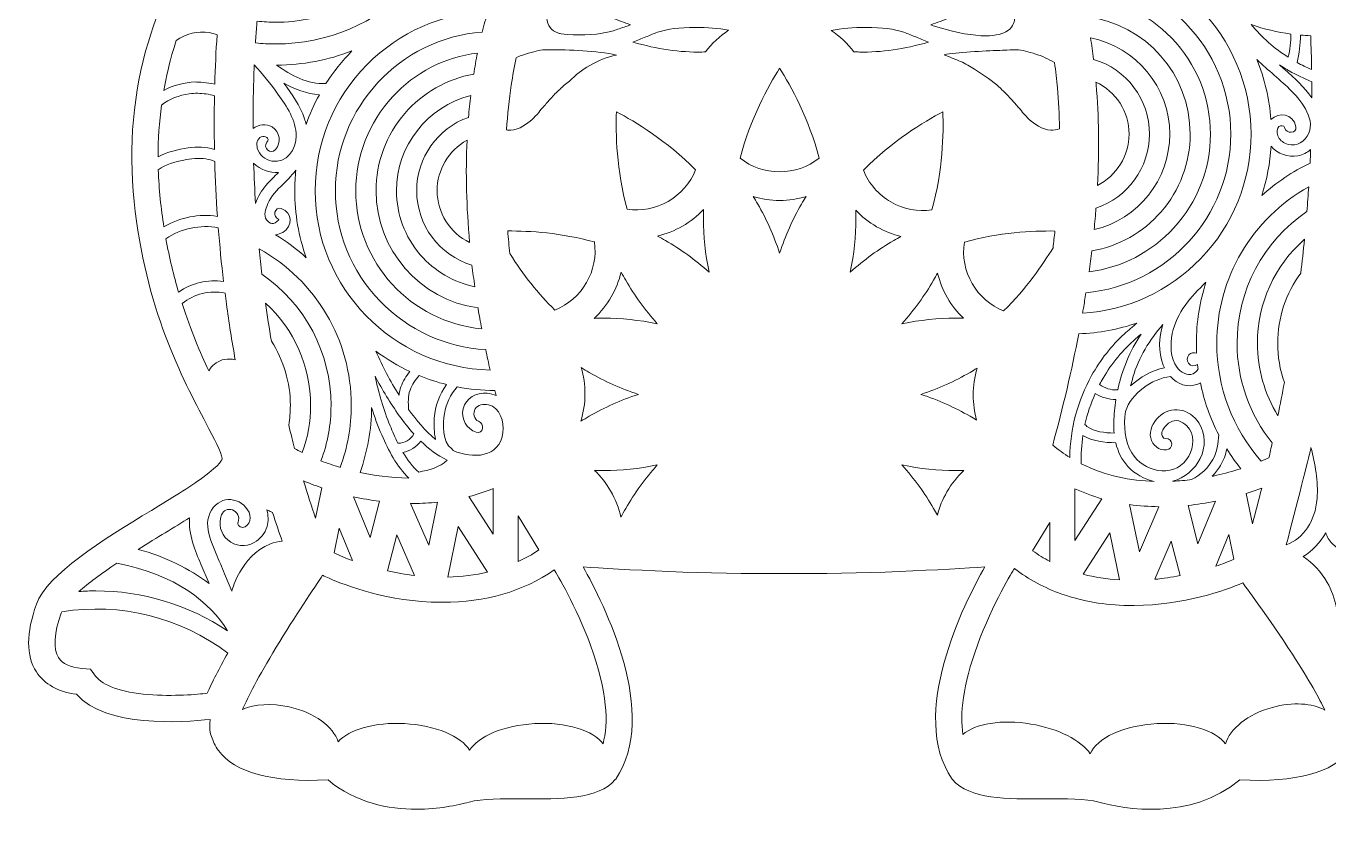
# Model space of a CAD drawing. Header units: millimetres. Extents: x -883 to 1566, y 87 to 598.
# Drawn here: x 627 to 914.9, y 87.2 to 263 of the extents above; entities that cross this region are included whole.
import ezdxf

# ---------------------------------------------------------------- set-up
doc = ezdxf.new("R2010")
doc.units = ezdxf.units.MM
doc.header["$MEASUREMENT"] = 0
doc.layers.add('Layer 5', color=7, linetype='Continuous')

msp = doc.modelspace()

# ---------------------------------------------------------------- linework, layer by layer
at = {"layer": 'Layer 5', "lineweight": 0}
for points, knots in [([(1049.22, 244.42), (1037.97, 258.41), (1020.9, 265.96), (1008.56, 269.82), (995.24, 273.99), (984.72, 274.87), (984.28, 274.9), (984.28, 274.9), (978.38, 275.35), (978.38, 275.35), (978.38, 275.35), (983.33, 272.12), (983.33, 272.12), (983.64, 271.92), (1014.32, 251.62), (1016.23, 228.7), (1016.96, 219.87), (1013.29, 211.67), (1005.31, 204.32), (996.86, 196.54), (987.11, 193.81), (976.33, 196.2), (965.94, 198.5), (957.01, 204.95), (951.34, 209.96), (944.65, 215.87), (939.8, 222.25), (938.46, 225.5), (938.46, 225.5), (938.25, 226.03), (938.25, 226.03), (939.22, 237.66), (938.11, 248.92), (934.94, 259.52), (934.91, 259.63), (934.31, 261.65), (934.26, 261.67), (931.59, 269.81), (927.69, 277.55), (922.65, 284.71), (919.31, 289.47), (915.89, 293.36), (912.87, 296.42), (910.23, 311.06), (906.31, 324.76), (901.16, 337.36), (901.16, 337.36), (901.17, 337.37), (901.17, 337.37), (901.17, 337.37), (901.15, 337.38), (901.15, 337.38), (901.06, 337.61), (900.97, 337.84), (900.87, 338.07), (900.87, 338.07), (900.82, 338.65), (900.82, 338.65), (904.46, 339.27), (914.12, 341.25), (920.27, 345.72), (924, 348.43), (933.34, 356.72), (939.57, 375.11), (943.95, 388.05), (945.77, 402.95), (945.03, 419.6), (945.01, 421.03), (944.92, 422.45), (944.78, 423.87), (944.33, 430.37), (943.51, 437.13), (942.3, 444.13), (935.21, 485.36), (917.29, 523.48), (891.84, 551.48), (878.64, 566), (863.85, 577.35), (847.87, 585.21), (830.97, 593.52), (813.05, 597.76), (794.6, 597.82), (794.6, 597.82), (794.38, 597.82), (794.38, 597.82), (794.38, 597.82), (794.38, 597.82), (794.38, 597.82), (775.93, 597.76), (758, 593.52), (741.11, 585.21), (725.12, 577.35), (710.33, 566), (697.13, 551.48), (671.69, 523.48), (653.77, 485.36), (646.67, 444.13), (642.06, 417.32), (642.98, 394.1), (649.41, 375.11), (655.64, 356.72), (664.98, 348.43), (668.7, 345.72), (674.85, 341.25), (684.52, 339.27), (688.15, 338.65), (688.15, 338.65), (688.12, 338.23), (688.12, 338.23), (683.3, 324.81), (679.5, 311.04), (676.74, 297.06), (673.57, 293.91), (669.91, 289.81), (666.32, 284.71), (660.84, 276.92), (656.71, 268.44), (654.04, 259.52), (650.69, 248.36), (649.64, 236.48), (650.89, 224.19), (653.3, 200.65), (661.72, 184.75), (666.75, 175.25), (668.65, 171.66), (670.15, 168.83), (670.33, 167.36), (670.33, 167.24), (670.21, 166.18), (666.05, 163.16), (663.1, 161.03), (659.03, 158.54), (654.72, 155.91), (643.93, 149.32), (631.7, 141.86), (629.3, 135.15), (627.02, 128.81), (627.02, 123.78), (629.29, 120.21), (631.04, 117.47), (634.1, 115.77), (638.16, 115.26), (644.55, 107.82), (661.64, 109.01), (667.7, 109.69), (667.66, 109.28), (667.64, 108.82), (667.66, 108.34), (667.5, 106.94), (667.8, 106.33), (668.01, 105.92), (668.01, 105.92), (668.03, 105.93), (668.03, 105.93), (668.31, 104.91), (668.79, 103.84), (669.56, 102.79), (673.14, 97.9), (681.28, 95.72), (693.74, 96.3), (699.9, 91.24), (707.11, 89.82), (713.26, 89.82), (718.14, 89.82), (722.36, 90.71), (724.9, 91.4), (727.81, 92.2), (732.21, 92.16), (736.88, 92.13), (745.08, 92.07), (753.56, 92.01), (757.22, 96.38), (757.22, 96.38), (757.31, 96.49), (757.31, 96.49), (767.12, 110.69), (754.63, 135.42), (750.11, 143.4), (757.61, 142.9), (778.26, 141.67), (794.49, 141.98), (810.72, 141.67), (831.37, 142.9), (838.87, 143.4), (834.35, 135.42), (821.86, 110.69), (831.67, 96.49), (831.67, 96.49), (831.75, 96.38), (831.75, 96.38), (835.41, 92.01), (843.9, 92.07), (852.1, 92.13), (856.76, 92.16), (861.16, 92.2), (864.08, 91.4), (869.81, 89.84), (884.19, 87.24), (895.23, 96.3), (907.7, 95.72), (915.84, 97.9), (919.42, 102.79), (920.23, 103.9), (920.72, 105.03), (921, 106.11), (921.17, 106.51), (921.28, 107.01), (921.28, 107.68), (921.35, 108.42), (921.33, 109.1), (921.28, 109.69), (927.34, 109.01), (944.42, 107.82), (950.82, 115.26), (954.88, 115.77), (957.93, 117.47), (959.68, 120.21), (961.96, 123.78), (961.96, 128.81), (959.68, 135.15), (958.51, 138.41), (955.02, 141.84), (950.51, 145.27), (956.29, 143.79), (964.44, 142.01), (973.66, 140.95), (978.5, 140.4), (983.93, 140.01), (989.65, 140.01), (1003.71, 140.01), (1019.54, 142.36), (1032.64, 150.39), (1048.21, 159.93), (1057.64, 175.88), (1060.66, 197.8), (1063.19, 216.14), (1059.34, 231.82), (1049.22, 244.42)], [0, 0, 0, 0, 1, 1, 1, 2, 2, 2, 3, 3, 3, 4, 4, 4, 5, 5, 5, 6, 6, 6, 7, 7, 7, 8, 8, 8, 9, 9, 9, 10, 10, 10, 11, 11, 11, 12, 12, 12, 13, 13, 13, 14, 14, 14, 15, 15, 15, 16, 16, 16, 17, 17, 17, 18, 18, 18, 19, 19, 19, 20, 20, 20, 21, 21, 21, 22, 22, 22, 23, 23, 23, 24, 24, 24, 25, 25, 25, 26, 26, 26, 27, 27, 27, 28, 28, 28, 29, 29, 29, 30, 30, 30, 31, 31, 31, 32, 32, 32, 33, 33, 33, 34, 34, 34, 35, 35, 35, 36, 36, 36, 37, 37, 37, 38, 38, 38, 39, 39, 39, 40, 40, 40, 41, 41, 41, 42, 42, 42, 43, 43, 43, 44, 44, 44, 45, 45, 45, 46, 46, 46, 47, 47, 47, 48, 48, 48, 49, 49, 49, 50, 50, 50, 51, 51, 51, 52, 52, 52, 53, 53, 53, 54, 54, 54, 55, 55, 55, 56, 56, 56, 57, 57, 57, 58, 58, 58, 59, 59, 59, 60, 60, 60, 61, 61, 61, 62, 62, 62, 63, 63, 63, 64, 64, 64, 65, 65, 65, 66, 66, 66, 67, 67, 67, 68, 68, 68, 69, 69, 69, 70, 70, 70, 71, 71, 71, 72, 72, 72, 73, 73, 73, 74, 74, 74, 75, 75, 75, 76, 76, 76, 77, 77, 77, 78, 78, 78, 79, 79, 79, 79]), ([(677.98, 263.1), (678.01, 263.42), (678.03, 263.74), (678.06, 264.07), (679.44, 263.91), (680.82, 263.83), (682.18, 263.83), (702.65, 263.83), (719.3, 280.48), (719.3, 300.95), (719.3, 309.08), (716.7, 316.81), (711.79, 323.29), (708.07, 328.21), (703.12, 332.16), (697.55, 334.72), (700.1, 334.62), (702.72, 334.7), (705.35, 334.94), (705.73, 334.98), (706.11, 335.03), (706.49, 335.07), (717.52, 327.19), (724.1, 314.46), (724.1, 300.95), (724.1, 277.83), (705.3, 259.03), (682.18, 259.03), (680.71, 259.03), (679.21, 259.11), (677.72, 259.27), (677.81, 260.69), (677.89, 261.92), (677.98, 263.1)], [0, 0, 0, 0, 1, 1, 1, 2, 2, 2, 3, 3, 3, 4, 4, 4, 5, 5, 5, 6, 6, 6, 7, 7, 7, 8, 8, 8, 9, 9, 9, 10, 10, 10, 11, 11, 11, 11]), ([(886.57, 211.55), (879.62, 204.36), (870.38, 200.1), (860.48, 199.5), (860.54, 199.87), (860.61, 200.23), (860.67, 200.59), (860.85, 201.65), (861.03, 202.79), (861.23, 204.04), (879.23, 205.66), (893.24, 220.94), (893.24, 239.09), (893.24, 258.1), (877.92, 273.77), (858.97, 274.26), (858.47, 275.78), (857.91, 277.28), (857.31, 278.74), (857.57, 278.75), (857.81, 278.75), (858.05, 278.75), (879.92, 278.75), (897.71, 260.96), (897.71, 239.09), (897.71, 228.77), (893.76, 218.99), (886.57, 211.55)], [0, 0, 0, 0, 1, 1, 1, 2, 2, 2, 3, 3, 3, 4, 4, 4, 5, 5, 5, 6, 6, 6, 7, 7, 7, 8, 8, 8, 9, 9, 9, 9]), ([(756.42, 264.87), (757.79, 264.29), (759.19, 263.75), (760.61, 263.26), (760.25, 263.12), (759.89, 263), (759.53, 262.89), (759.03, 262.73), (758.55, 262.56), (758.08, 262.4), (757.21, 262.09), (756.4, 261.81), (755.52, 261.63), (752.31, 260.96), (748.77, 260.84), (745.27, 261.3), (745.01, 261.33), (744.75, 261.39), (744.5, 261.47), (743.09, 261.94), (742.21, 263.12), (742.08, 264.71), (742.09, 265.01), (742.37, 266.33), (743.51, 267.3), (744.92, 268.51), (747.24, 268.86), (750.23, 268.33), (751.12, 267.53), (752.9, 266.54), (753.39, 266.3), (753.39, 266.3), (753.39, 266.3), (753.39, 266.3), (754.46, 265.71), (755.52, 265.25), (756.42, 264.87)], [0, 0, 0, 0, 1, 1, 1, 2, 2, 2, 3, 3, 3, 4, 4, 4, 5, 5, 5, 6, 6, 6, 7, 7, 7, 8, 8, 8, 9, 9, 9, 10, 10, 10, 11, 11, 11, 12, 12, 12, 12]), ([(845.47, 264.74), (845.44, 264.29), (845.33, 262.92), (843.91, 261.95), (842.1, 260.71), (837.88, 259.88), (828.02, 262.89), (827.66, 263), (827.3, 263.12), (826.94, 263.26), (828.35, 263.75), (829.76, 264.29), (831.13, 264.87), (831.9, 265.2), (836.04, 267.28), (837.31, 268.32), (840.3, 268.86), (842.63, 268.51), (844.04, 267.3), (845.2, 266.31), (845.47, 264.98), (845.47, 264.74)], [0, 0, 0, 0, 1, 1, 1, 2, 2, 2, 3, 3, 3, 4, 4, 4, 5, 5, 5, 6, 6, 6, 7, 7, 7, 7]), ([(862.52, 213.26), (868.44, 214.29), (873.85, 217.34), (877.83, 221.91), (881.98, 226.68), (884.26, 232.78), (884.26, 239.09), (884.26, 252.33), (874.48, 263.41), (861.41, 265.08), (861.09, 266.65), (860.73, 268.19), (860.34, 269.68), (867.86, 269.13), (874.86, 265.84), (880.14, 260.36), (885.68, 254.6), (888.73, 247.05), (888.73, 239.09), (888.73, 231.41), (885.87, 224.06), (880.68, 218.39), (875.74, 213), (869.11, 209.56), (861.92, 208.65), (862.13, 210.21), (862.33, 211.75), (862.52, 213.26)], [0, 0, 0, 0, 1, 1, 1, 2, 2, 2, 3, 3, 3, 4, 4, 4, 5, 5, 5, 6, 6, 6, 7, 7, 7, 8, 8, 8, 9, 9, 9, 9]), ([(690.9, 226.58), (690.9, 237.08), (694.98, 246.98), (702.38, 254.47), (709.54, 261.69), (718.98, 265.84), (729.07, 266.22), (728.63, 264.72), (728.21, 263.2), (727.83, 261.67), (709.58, 260.26), (695.37, 244.95), (695.37, 226.58), (695.37, 217.44), (698.88, 208.77), (705.24, 202.17), (711.45, 195.74), (719.72, 191.94), (728.59, 191.45), (728.89, 190), (729.21, 188.5), (729.56, 186.93), (708.16, 187.47), (690.9, 205.06), (690.9, 226.58)], [0, 0, 0, 0, 1, 1, 1, 2, 2, 2, 3, 3, 3, 4, 4, 4, 5, 5, 5, 6, 6, 6, 7, 7, 7, 8, 8, 8, 8]), ([(777.14, 257.27), (776.89, 257.26), (776.63, 257.25), (776.38, 257.25), (771.57, 257.14), (766.44, 257.88), (761.11, 259.45), (762.09, 259.78), (763.03, 260.18), (763.95, 260.57), (764.84, 260.95), (765.68, 261.31), (766.54, 261.6), (768.79, 262.35), (771.36, 262.68), (774.91, 262.68), (777.55, 262.68), (780.02, 262.48), (782.27, 262.09), (780.3, 260.79), (778.56, 259.15), (777.14, 257.27)], [0, 0, 0, 0, 1, 1, 1, 2, 2, 2, 3, 3, 3, 4, 4, 4, 5, 5, 5, 6, 6, 6, 7, 7, 7, 7]), ([(804.91, 262.03), (807.26, 262.47), (809.81, 262.68), (812.67, 262.68), (816.18, 262.68), (818.76, 262.35), (821.01, 261.6), (821.87, 261.31), (822.71, 260.95), (823.61, 260.57), (824.52, 260.18), (825.46, 259.78), (826.44, 259.45), (821.11, 257.88), (815.98, 257.14), (811.17, 257.25), (810.77, 257.25), (810.36, 257.27), (809.93, 257.29), (808.54, 259.13), (806.83, 260.74), (804.91, 262.03)], [0, 0, 0, 0, 1, 1, 1, 2, 2, 2, 3, 3, 3, 4, 4, 4, 5, 5, 5, 6, 6, 6, 7, 7, 7, 7]), ([(897.76, 263.31), (900.59, 262.32), (903.53, 261.62), (906.51, 261.22), (906.5, 259.48), (906.31, 257.77), (905.94, 256.08), (902.86, 258.05), (900.1, 260.49), (897.76, 263.31)], [0, 0, 0, 0, 1, 1, 1, 2, 2, 2, 3, 3, 3, 3]), ([(659.58, 257.78), (659.78, 258.45), (659.99, 259.11), (660.21, 259.78), (662.33, 261.29), (664.92, 261.95), (667.54, 261.54), (668.16, 261.44), (668.7, 261.26), (669.23, 261.04), (668.99, 257.42), (668.82, 253.78), (668.71, 250.14), (666.97, 250.52), (665.15, 250.63), (664.45, 250.62), (661.97, 250.57), (659.59, 249.91), (657.46, 248.76), (657.99, 251.82), (658.7, 254.83), (659.58, 257.78)], [0, 0, 0, 0, 1, 1, 1, 2, 2, 2, 3, 3, 3, 4, 4, 4, 5, 5, 5, 6, 6, 6, 7, 7, 7, 7]), ([(863.45, 222.73), (870.44, 225.05), (875.28, 231.7), (875.28, 239.09), (875.28, 246.75), (870.22, 253.47), (862.91, 255.62), (862.71, 257.29), (862.49, 258.85), (862.26, 260.37), (872.3, 258.39), (879.75, 249.42), (879.75, 239.09), (879.75, 228.99), (872.78, 220.27), (863.03, 217.97), (863.19, 219.57), (863.33, 221.17), (863.45, 222.73)], [0, 0, 0, 0, 1, 1, 1, 2, 2, 2, 3, 3, 3, 4, 4, 4, 5, 5, 5, 6, 6, 6, 6]), ([(911.1, 253.37), (909.99, 253.84), (908.92, 254.36), (907.87, 254.94), (908.37, 256.92), (908.62, 258.94), (908.64, 260.99), (909.39, 260.92), (910.13, 260.87), (910.89, 260.85), (910.99, 258.38), (911.06, 255.88), (911.1, 253.37)], [0, 0, 0, 0, 1, 1, 1, 2, 2, 2, 3, 3, 3, 4, 4, 4, 4]), ([(682.39, 254.35), (688.17, 254.38), (693.75, 255.43), (699.04, 257.5), (696.86, 255.28), (694.93, 252.85), (693.28, 250.26), (689.18, 250.15), (685.61, 252.02), (682.39, 254.35)], [0, 0, 0, 0, 1, 1, 1, 2, 2, 2, 3, 3, 3, 3]), ([(725.93, 252.37), (720.05, 251.31), (714.67, 248.24), (710.72, 243.68), (706.62, 238.93), (704.36, 232.86), (704.36, 226.58), (704.36, 213.51), (714, 202.46), (726.89, 200.65), (726.91, 200.56), (726.92, 200.47), (726.94, 200.38), (727.15, 199.06), (727.4, 197.66), (727.7, 196.05), (712.02, 197.5), (699.88, 210.73), (699.88, 226.58), (699.88, 234.28), (702.76, 241.65), (707.98, 247.33), (712.94, 252.72), (719.58, 256.14), (726.78, 257.03), (726.47, 255.51), (726.19, 253.95), (725.93, 252.37)], [0, 0, 0, 0, 1, 1, 1, 2, 2, 2, 3, 3, 3, 4, 4, 4, 5, 5, 5, 6, 6, 6, 7, 7, 7, 8, 8, 8, 9, 9, 9, 9]), ([(751.57, 254.28), (749.93, 253.33), (748.43, 252.17), (747.12, 250.82), (746.24, 250.16), (745.5, 249.52), (745.21, 249.23), (745.21, 249.23), (745.21, 249.23), (745.21, 249.23), (744.48, 248.57), (743.79, 247.89), (743.18, 247.2), (742.63, 246.6), (742.09, 245.96), (741.61, 245.39), (741.61, 245.39), (741.37, 245.1), (741.37, 245.1), (741.14, 244.89), (740.59, 244.36), (740.32, 243.88), (739.78, 243.27), (739.31, 242.79), (738.85, 242.36), (737.75, 241.34), (736.04, 240.1), (734.11, 239.97), (733.81, 239.95), (733.5, 239.96), (733.19, 240.01), (733.42, 243.44), (733.77, 246.78), (734.25, 249.94), (734.55, 251.99), (734.9, 254.02), (735.29, 255.98), (736.04, 256.31), (736.82, 256.6), (737.63, 256.85), (737.63, 256.85), (738.01, 256.96), (738.01, 256.96), (739.79, 257.49), (740.67, 257.75), (742.41, 257.75), (747.06, 257.75), (753.12, 257.53), (757.47, 256.57), (755.4, 256.12), (753.41, 255.35), (751.57, 254.28)], [0, 0, 0, 0, 1, 1, 1, 2, 2, 2, 3, 3, 3, 4, 4, 4, 5, 5, 5, 6, 6, 6, 7, 7, 7, 8, 8, 8, 9, 9, 9, 10, 10, 10, 11, 11, 11, 12, 12, 12, 13, 13, 13, 14, 14, 14, 15, 15, 15, 16, 16, 16, 17, 17, 17, 17]), ([(832.29, 255.65), (831.5, 256), (830.71, 256.32), (829.91, 256.61), (830.08, 256.68), (830.24, 256.75), (830.38, 256.77), (833.63, 257.27), (839.59, 257.51), (842.8, 257.64), (844.29, 257.7), (844.92, 257.72), (845.19, 257.75), (845.19, 257.75), (845.2, 257.75), (845.2, 257.75), (846.89, 257.75), (847.78, 257.49), (849.54, 256.96), (849.54, 256.96), (849.92, 256.84), (849.92, 256.84), (851.53, 256.36), (852.99, 255.71), (854.28, 254.91), (854.55, 253.02), (854.76, 251.13), (854.92, 249.3), (855.17, 246.45), (855.33, 243.41), (855.4, 240.26), (854.74, 240.03), (854.07, 239.93), (853.44, 239.97), (851.51, 240.1), (849.8, 241.34), (848.69, 242.36), (848.24, 242.78), (847.77, 243.27), (847.22, 243.88), (846.96, 244.36), (846.4, 244.89), (846.18, 245.1), (846.18, 245.1), (845.94, 245.39), (845.94, 245.39), (845.43, 245.99), (844.92, 246.6), (844.37, 247.2), (843.75, 247.9), (842.16, 249.39), (842.08, 249.47), (840.58, 250.79), (838.87, 252.04), (837.01, 253.18), (836.5, 253.53), (835.99, 253.86), (835.48, 254.15), (834.47, 254.74), (833.4, 255.24), (832.29, 255.65)], [0, 0, 0, 0, 1, 1, 1, 2, 2, 2, 3, 3, 3, 4, 4, 4, 5, 5, 5, 6, 6, 6, 7, 7, 7, 8, 8, 8, 9, 9, 9, 10, 10, 10, 11, 11, 11, 12, 12, 12, 13, 13, 13, 14, 14, 14, 15, 15, 15, 16, 16, 16, 17, 17, 17, 18, 18, 18, 19, 19, 19, 20, 20, 20, 20]), ([(677.46, 254.39), (679.33, 252.35), (681.07, 250.2), (682.68, 247.94), (684.59, 245.25), (686.75, 242.13), (686.71, 238.69), (686.67, 235.78), (684.63, 232.51), (681.35, 233.14), (679.85, 233.43), (678.49, 234.48), (678.12, 235.99), (677.89, 236.91), (678.04, 238.08), (679, 238.52), (679.77, 238.86), (681.03, 238.21), (680.25, 237.3), (679.21, 236.08), (681.1, 234.45), (682.15, 235.68), (683.45, 237.2), (683.13, 239.58), (681.41, 240.67), (680.07, 241.52), (678.38, 241.23), (677.18, 240.31), (677.16, 245.02), (677.25, 249.72), (677.46, 254.39)], [0, 0, 0, 0, 1, 1, 1, 2, 2, 2, 3, 3, 3, 4, 4, 4, 5, 5, 5, 6, 6, 6, 7, 7, 7, 8, 8, 8, 9, 9, 9, 10, 10, 10, 10]), ([(793.54, 230.75), (790.37, 230.75), (787.29, 231.82), (784.8, 233.77), (787.07, 242.5), (791.01, 249.68), (793.54, 253.69), (796.07, 249.68), (800.01, 242.5), (802.28, 233.77), (799.79, 231.82), (796.71, 230.75), (793.54, 230.75)], [0, 0, 0, 0, 1, 1, 1, 2, 2, 2, 3, 3, 3, 4, 4, 4, 4]), ([(910.14, 238.64), (909.08, 236.91), (907.03, 236.16), (905.18, 237.1), (904.44, 237.48), (903.75, 238.16), (903.55, 238.99), (903.44, 239.48), (903.43, 240.39), (903.88, 240.75), (904.17, 240.98), (905.04, 241.08), (905.14, 240.58), (905.44, 239.03), (907.94, 239.17), (907.63, 240.74), (907.03, 243.75), (903.83, 244.03), (902.1, 242.34), (901.76, 246.92), (900.7, 251.4), (898.99, 255.62), (901.42, 253.19), (904.26, 251.06), (906.66, 248.61), (909.02, 246.2), (912.25, 242.11), (910.14, 238.64)], [0, 0, 0, 0, 1, 1, 1, 2, 2, 2, 3, 3, 3, 4, 4, 4, 5, 5, 5, 6, 6, 6, 7, 7, 7, 8, 8, 8, 9, 9, 9, 9]), ([(911.13, 247.11), (909.53, 249.49), (907.32, 251.51), (905.18, 253.37), (904.79, 253.71), (904.4, 254.05), (904.01, 254.39), (904.55, 254.03), (905.1, 253.69), (905.66, 253.36), (905.79, 253.22), (905.96, 253.13), (906.15, 253.08), (907.74, 252.17), (909.41, 251.37), (911.13, 250.69), (911.14, 249.5), (911.14, 248.3), (911.13, 247.11)], [0, 0, 0, 0, 1, 1, 1, 2, 2, 2, 3, 3, 3, 4, 4, 4, 5, 5, 5, 6, 6, 6, 6]), ([(863.48, 250.03), (863.47, 250.22), (863.45, 250.42), (863.43, 250.61), (867.86, 248.53), (870.77, 244.04), (870.77, 239.09), (870.77, 234.31), (868, 229.89), (863.78, 227.74), (864.19, 235.63), (864.09, 243.12), (863.48, 250.03)], [0, 0, 0, 0, 1, 1, 1, 2, 2, 2, 3, 3, 3, 4, 4, 4, 4]), ([(656.95, 245.51), (658.73, 246.86), (660.85, 247.72), (663.07, 248.01), (664.32, 248.17), (665.59, 248.17), (666.83, 247.97), (667.45, 247.88), (668.06, 247.74), (668.65, 247.55), (668.57, 243.61), (668.57, 239.66), (668.65, 235.71), (666.77, 236.28), (664.77, 236.32), (662.83, 236.05), (660.58, 235.74), (658.2, 235.18), (656.2, 234.07), (656.2, 237.95), (656.45, 241.76), (656.95, 245.51)], [0, 0, 0, 0, 1, 1, 1, 2, 2, 2, 3, 3, 3, 4, 4, 4, 5, 5, 5, 6, 6, 6, 7, 7, 7, 7]), ([(691.83, 247.81), (690.67, 245.7), (689.68, 243.5), (688.89, 241.22), (688.8, 241.66), (688.69, 242.08), (688.55, 242.49), (687.6, 245.37), (685.79, 247.94), (684.01, 250.36), (686.43, 248.99), (689.01, 248.03), (691.83, 247.81)], [0, 0, 0, 0, 1, 1, 1, 2, 2, 2, 3, 3, 3, 4, 4, 4, 4]), ([(724.78, 242.8), (717.92, 240.36), (713.34, 233.9), (713.34, 226.58), (713.34, 219), (718.34, 212.3), (725.56, 210.1), (725.74, 208.57), (725.95, 206.97), (726.18, 205.34), (721.53, 206.3), (717.28, 208.79), (714.14, 212.42), (710.74, 216.36), (708.87, 221.39), (708.87, 226.58), (708.87, 236.53), (715.7, 245.21), (725.27, 247.62), (725.08, 246.02), (724.91, 244.41), (724.78, 242.8)], [0, 0, 0, 0, 1, 1, 1, 2, 2, 2, 3, 3, 3, 4, 4, 4, 5, 5, 5, 6, 6, 6, 7, 7, 7, 7]), ([(757.47, 244.03), (761.66, 241.83), (768.64, 237.6), (774.97, 231.19), (773.79, 228.26), (771.65, 225.8), (768.92, 224.22), (766.18, 222.64), (762.97, 222.03), (759.84, 222.47), (757.47, 231.14), (757.29, 239.3), (757.47, 244.03)], [0, 0, 0, 0, 1, 1, 1, 2, 2, 2, 3, 3, 3, 4, 4, 4, 4]), ([(829.61, 244.03), (829.79, 239.27), (829.61, 231.06), (827.2, 222.34), (824.07, 221.9), (820.87, 222.52), (818.13, 224.1), (815.37, 225.69), (813.23, 228.17), (812.05, 231.12), (818.39, 237.56), (825.4, 241.81), (829.61, 244.03)], [0, 0, 0, 0, 1, 1, 1, 2, 2, 2, 3, 3, 3, 4, 4, 4, 4]), ([(725.04, 215.14), (720.69, 217.24), (717.85, 221.7), (717.85, 226.58), (717.85, 231.26), (720.41, 235.51), (724.46, 237.73), (724.13, 230.56), (724.33, 222.97), (725.04, 215.14)], [0, 0, 0, 0, 1, 1, 1, 2, 2, 2, 3, 3, 3, 3]), ([(910.88, 235.66), (910.84, 234.67), (910.8, 233.68), (910.76, 232.69), (906.85, 230.82), (903.27, 228.4), (900.08, 225.49), (901.23, 229.03), (901.91, 232.69), (902.14, 236.42), (903.52, 234.77), (905.92, 233.88), (908.07, 234.31), (909.18, 234.52), (910.12, 235), (910.88, 235.66)], [0, 0, 0, 0, 1, 1, 1, 2, 2, 2, 3, 3, 3, 4, 4, 4, 5, 5, 5, 5]), ([(656.67, 224.78), (656.45, 226.93), (656.31, 229.07), (656.24, 231.18), (657.8, 232.42), (659.96, 232.98), (661.85, 233.36), (663.46, 233.68), (665.12, 233.86), (666.75, 233.6), (667.43, 233.49), (668.08, 233.31), (668.71, 233.05), (668.83, 229), (669.02, 224.95), (669.31, 220.91), (665.21, 221.53), (661.04, 220.71), (657.48, 218.59), (657.16, 220.59), (656.89, 222.65), (656.67, 224.78)], [0, 0, 0, 0, 1, 1, 1, 2, 2, 2, 3, 3, 3, 4, 4, 4, 5, 5, 5, 6, 6, 6, 7, 7, 7, 7]), ([(680.08, 227.81), (679.17, 226.75), (678.25, 225.3), (677.73, 223.76), (677.55, 226.72), (677.41, 229.69), (677.31, 232.65), (678.77, 231.28), (680.86, 230.45), (682.8, 230.61), (681.86, 229.67), (680.9, 228.76), (680.08, 227.81)], [0, 0, 0, 0, 1, 1, 1, 2, 2, 2, 3, 3, 3, 4, 4, 4, 4]), ([(688.95, 211.75), (686.85, 213.67), (684.57, 215.38), (682.14, 216.85), (682.69, 216.91), (683.23, 217.07), (683.73, 217.37), (685.99, 218.7), (685.97, 221.79), (683.4, 222.65), (681.88, 223.16), (681.41, 220.71), (682.91, 220.21), (682.92, 220.2), (682.06, 219.35), (681.7, 219.32), (681.23, 219.28), (680.74, 219.52), (680.41, 219.82), (679.5, 220.64), (679.81, 222.06), (680.19, 223.09), (680.86, 224.89), (681.97, 226.24), (683.33, 227.55), (684.45, 228.61), (685.62, 229.81), (686.63, 231.11), (686.47, 229.62), (686.39, 228.11), (686.39, 226.58), (686.39, 221.47), (687.25, 216.49), (688.95, 211.75)], [0, 0, 0, 0, 1, 1, 1, 2, 2, 2, 3, 3, 3, 4, 4, 4, 5, 5, 5, 6, 6, 6, 7, 7, 7, 8, 8, 8, 9, 9, 9, 10, 10, 10, 11, 11, 11, 11]), ([(899.95, 166.78), (893.62, 174.01), (890.14, 183.25), (890.14, 192.85), (890.14, 207.28), (897.89, 220.42), (910.46, 227.46), (910.34, 225.68), (910.21, 223.83), (910.06, 221.96), (900.38, 215.38), (894.62, 204.52), (894.62, 192.85), (894.62, 184.86), (897.37, 177.05), (902.39, 170.81), (902.15, 169.72), (901.91, 168.63), (901.67, 167.55), (901.12, 167.29), (900.54, 167.03), (899.95, 166.78)], [0, 0, 0, 0, 1, 1, 1, 2, 2, 2, 3, 3, 3, 4, 4, 4, 5, 5, 5, 6, 6, 6, 7, 7, 7, 7]), ([(798.38, 223.64), (796.45, 220.3), (794.83, 216.65), (793.54, 212.77), (792.25, 216.65), (790.63, 220.3), (788.7, 223.64), (788.39, 224.19), (788.06, 224.73), (787.72, 225.28), (789.59, 224.72), (791.54, 224.44), (793.54, 224.44), (795.54, 224.44), (797.49, 224.72), (799.37, 225.28), (799.02, 224.73), (798.7, 224.18), (798.38, 223.64)], [0, 0, 0, 0, 1, 1, 1, 2, 2, 2, 3, 3, 3, 4, 4, 4, 5, 5, 5, 6, 6, 6, 6]), ([(768.31, 215.58), (767.74, 215.91), (767.15, 216.24), (766.55, 216.55), (768.47, 217.01), (770.33, 217.75), (772.08, 218.76), (773.82, 219.76), (775.38, 220.99), (776.73, 222.42), (776.7, 221.75), (776.69, 221.08), (776.69, 220.42), (776.69, 216.56), (777.11, 212.6), (777.94, 208.59), (774.88, 211.3), (771.65, 213.65), (768.31, 215.58)], [0, 0, 0, 0, 1, 1, 1, 2, 2, 2, 3, 3, 3, 4, 4, 4, 5, 5, 5, 6, 6, 6, 6]), ([(818.77, 215.58), (815.43, 213.65), (812.2, 211.3), (809.15, 208.59), (809.97, 212.6), (810.39, 216.56), (810.39, 220.42), (810.39, 221.02), (810.38, 221.64), (810.36, 222.26), (811.7, 220.84), (813.25, 219.63), (814.97, 218.63), (816.68, 217.65), (818.49, 216.92), (820.36, 216.46), (819.82, 216.17), (819.29, 215.88), (818.77, 215.58)], [0, 0, 0, 0, 1, 1, 1, 2, 2, 2, 3, 3, 3, 4, 4, 4, 5, 5, 5, 6, 6, 6, 6]), ([(657.92, 215.96), (661.27, 218.27), (665.51, 219.14), (669.5, 218.38), (669.81, 214.42), (670.19, 210.47), (670.66, 206.53), (667.16, 207.03), (663.6, 206.2), (660.71, 204.18), (659.65, 207.78), (658.69, 211.7), (657.92, 215.96)], [0, 0, 0, 0, 1, 1, 1, 2, 2, 2, 3, 3, 3, 4, 4, 4, 4]), ([(733.92, 212.7), (733.74, 214.34), (733.58, 216.01), (733.45, 217.68), (738.3, 217.71), (745.27, 217.27), (752.63, 215.25), (753.05, 212.15), (752.43, 208.97), (750.86, 206.26), (750.86, 206.26), (750.86, 206.26), (750.86, 206.26), (749.27, 203.51), (746.8, 201.37), (743.85, 200.19), (740.21, 203.79), (736.87, 208), (733.92, 212.7)], [0, 0, 0, 0, 1, 1, 1, 2, 2, 2, 3, 3, 3, 4, 4, 4, 5, 5, 5, 6, 6, 6, 6]), ([(836.1, 206.04), (834.49, 208.82), (833.88, 212.06), (834.36, 215.23), (842.03, 217.34), (849.32, 217.74), (854.37, 217.67), (854.24, 216.44), (854.1, 215.2), (853.95, 213.96), (851.72, 210.27), (848.06, 204.93), (843.04, 200), (840.12, 201.18), (837.67, 203.31), (836.1, 206.04)], [0, 0, 0, 0, 1, 1, 1, 2, 2, 2, 3, 3, 3, 4, 4, 4, 5, 5, 5, 5]), ([(692.19, 166.85), (693.66, 170.78), (694.41, 174.91), (694.41, 179.12), (694.41, 190.72), (688.7, 201.53), (679.12, 208.12), (678.9, 210), (678.7, 211.88), (678.52, 213.75), (691.12, 206.72), (698.88, 193.57), (698.88, 179.12), (698.88, 174.41), (698.06, 169.8), (696.44, 165.42), (694.97, 165.85), (693.55, 166.33), (692.19, 166.85)], [0, 0, 0, 0, 1, 1, 1, 2, 2, 2, 3, 3, 3, 4, 4, 4, 5, 5, 5, 6, 6, 6, 6]), ([(905.07, 184.19), (904.64, 181.8), (904.16, 179.33), (903.65, 176.83), (900.69, 181.65), (899.13, 187.15), (899.13, 192.85), (899.13, 201.72), (902.89, 210), (909.52, 215.84), (909.27, 213.29), (909, 210.79), (908.72, 208.38), (905.37, 203.84), (903.6, 198.48), (903.6, 192.85), (903.6, 189.89), (904.09, 186.97), (905.07, 184.19)], [0, 0, 0, 0, 1, 1, 1, 2, 2, 2, 3, 3, 3, 4, 4, 4, 5, 5, 5, 6, 6, 6, 6]), ([(754.68, 198.41), (753.99, 198.41), (753.28, 198.39), (752.57, 198.36), (754.04, 199.74), (755.3, 201.32), (756.33, 203.1), (756.33, 203.1), (756.33, 203.1), (756.33, 203.1), (757.33, 204.84), (758.07, 206.68), (758.52, 208.59), (758.85, 207.98), (759.18, 207.38), (759.52, 206.79), (761.45, 203.45), (763.79, 200.22), (766.51, 197.16), (762.5, 197.99), (758.53, 198.41), (754.68, 198.41)], [0, 0, 0, 0, 1, 1, 1, 2, 2, 2, 3, 3, 3, 4, 4, 4, 5, 5, 5, 6, 6, 6, 7, 7, 7, 7]), ([(827.56, 206.79), (827.86, 207.3), (828.15, 207.83), (828.44, 208.36), (828.89, 206.45), (829.63, 204.62), (830.63, 202.88), (831.6, 201.21), (832.77, 199.7), (834.14, 198.38), (833.56, 198.4), (832.98, 198.41), (832.4, 198.41), (828.55, 198.41), (824.58, 197.99), (820.57, 197.16), (823.29, 200.22), (825.63, 203.45), (827.56, 206.79)], [0, 0, 0, 0, 1, 1, 1, 2, 2, 2, 3, 3, 3, 4, 4, 4, 5, 5, 5, 6, 6, 6, 6]), ([(667.65, 187.14), (667.57, 187.02), (667.49, 186.89), (667.42, 186.76), (665.53, 190.74), (663.4, 195.69), (661.5, 201.62), (664.17, 203.79), (667.6, 204.65), (670.98, 203.94), (671.08, 203.14), (671.18, 202.35), (671.29, 201.55), (671.84, 197.48), (672.5, 193.33), (673.25, 189.18), (672.47, 189.4), (671.65, 189.44), (670.84, 189.28), (669.53, 189.01), (668.39, 188.26), (667.65, 187.14)], [0, 0, 0, 0, 1, 1, 1, 2, 2, 2, 3, 3, 3, 4, 4, 4, 5, 5, 5, 6, 6, 6, 7, 7, 7, 7]), ([(885.69, 190.69), (885.1, 190.88), (884.42, 190.74), (883.99, 190.27), (883.52, 189.76), (883.51, 188.97), (883.9, 188.42), (884.37, 187.76), (885.3, 187.67), (885.89, 188.19), (885.92, 187.87), (885.95, 187.54), (886, 187.22), (885.78, 186.72), (885.36, 186.29), (884.89, 186.1), (883.62, 185.6), (882.12, 186.48), (881.39, 187.48), (879.86, 189.56), (879.81, 192.6), (880.31, 195.02), (881.28, 199.6), (884.43, 203.19), (887.74, 206.33), (886.34, 201.99), (885.63, 197.47), (885.63, 192.85), (885.63, 192.13), (885.65, 191.41), (885.69, 190.69)], [0, 0, 0, 0, 1, 1, 1, 2, 2, 2, 3, 3, 3, 4, 4, 4, 5, 5, 5, 6, 6, 6, 7, 7, 7, 8, 8, 8, 9, 9, 9, 10, 10, 10, 10]), ([(681.25, 193.28), (680.76, 196.16), (680.32, 198.99), (679.94, 201.72), (686.29, 195.9), (689.9, 187.77), (689.9, 179.12), (689.9, 175.53), (689.28, 172.02), (688.06, 168.67), (687.43, 168.99), (686.86, 169.3), (686.35, 169.61), (685.95, 171.14), (685.53, 172.79), (685.05, 174.76), (685.3, 176.22), (685.42, 177.68), (685.42, 179.12), (685.42, 184.15), (683.98, 189.05), (681.25, 193.28)], [0, 0, 0, 0, 1, 1, 1, 2, 2, 2, 3, 3, 3, 4, 4, 4, 5, 5, 5, 6, 6, 6, 7, 7, 7, 7]), ([(859.64, 194.95), (864.08, 195.1), (868.39, 195.91), (872.48, 197.33), (871.55, 196.55), (870.62, 195.76), (869.73, 194.94), (866.83, 192.28), (864.4, 189.16), (862.49, 185.73), (859.4, 180.2), (857.74, 173.94), (857.66, 167.62), (856.37, 168.42), (855.11, 169.32), (853.89, 170.35), (856.17, 178.69), (858.1, 186.96), (859.64, 194.95)], [0, 0, 0, 0, 1, 1, 1, 2, 2, 2, 3, 3, 3, 4, 4, 4, 5, 5, 5, 6, 6, 6, 6]), ([(871.62, 185.33), (872.86, 189.81), (875.28, 193.54), (878.23, 196.98), (877.28, 194.13), (877.13, 191.1), (878.33, 188), (878.4, 187.81), (878.48, 187.62), (878.57, 187.44), (875.87, 186.84), (873.16, 185.41), (871.1, 183.41), (871.27, 184.07), (871.45, 184.72), (871.62, 185.33)], [0, 0, 0, 0, 1, 1, 1, 2, 2, 2, 3, 3, 3, 4, 4, 4, 5, 5, 5, 5]), ([(864.24, 183.73), (864.49, 184.19), (864.74, 184.66), (865, 185.12), (866.92, 188.43), (869.4, 191.39), (872.28, 193.9), (872.66, 194.23), (873.04, 194.55), (873.42, 194.87), (870.92, 191.16), (869.22, 186.92), (868.26, 182.53), (868.22, 182.53), (868.19, 182.54), (868.15, 182.53), (866.7, 182.49), (865.38, 182.92), (864.24, 183.73)], [0, 0, 0, 0, 1, 1, 1, 2, 2, 2, 3, 3, 3, 4, 4, 4, 5, 5, 5, 6, 6, 6, 6]), ([(704.34, 191.08), (706.69, 189.34), (709.2, 187.85), (711.83, 186.61), (711.03, 185.56), (710.29, 184.45), (709.84, 183.2), (709.63, 182.6), (709.51, 182), (709.43, 181.39), (707.47, 184.48), (705.77, 187.72), (704.34, 191.08)], [0, 0, 0, 0, 1, 1, 1, 2, 2, 2, 3, 3, 3, 4, 4, 4, 4]), ([(749.61, 175.6), (750.21, 177.55), (750.52, 179.58), (750.52, 181.67), (750.52, 183.66), (750.24, 185.6), (749.69, 187.46), (750.28, 187.09), (750.87, 186.74), (751.46, 186.4), (754.8, 184.47), (758.45, 182.84), (762.33, 181.56), (758.45, 180.27), (754.8, 178.65), (751.46, 176.72), (750.84, 176.36), (750.22, 175.99), (749.61, 175.6)], [0, 0, 0, 0, 1, 1, 1, 2, 2, 2, 3, 3, 3, 4, 4, 4, 5, 5, 5, 6, 6, 6, 6]), ([(837.08, 175.84), (836.59, 176.15), (836.11, 176.44), (835.62, 176.72), (832.28, 178.65), (828.63, 180.27), (824.76, 181.56), (828.64, 182.84), (832.28, 184.47), (835.62, 186.4), (836.14, 186.69), (836.66, 187.01), (837.17, 187.33), (836.6, 185.43), (836.31, 183.45), (836.31, 181.42), (836.31, 179.51), (836.57, 177.65), (837.08, 175.84)], [0, 0, 0, 0, 1, 1, 1, 2, 2, 2, 3, 3, 3, 4, 4, 4, 5, 5, 5, 6, 6, 6, 6]), ([(709.5, 176.83), (710.49, 175.46), (711.55, 174.09), (712.71, 172.8), (711.97, 171.53), (710.68, 170.79), (709.2, 170.74), (708.56, 172.02), (707.99, 173.33), (707.47, 174.61), (706.03, 178.16), (704.93, 181.83), (704.18, 185.57), (705.74, 182.53), (707.51, 179.61), (709.5, 176.83)], [0, 0, 0, 0, 1, 1, 1, 2, 2, 2, 3, 3, 3, 4, 4, 4, 5, 5, 5, 5]), ([(717.52, 171.59), (715.22, 173.46), (713.29, 175.82), (711.56, 178.24), (711.46, 179.68), (711.38, 181.12), (711.87, 182.51), (712.3, 183.71), (713.07, 184.73), (713.85, 185.73), (715.83, 184.91), (717.86, 184.24), (719.94, 183.72), (718.36, 181.57), (717.38, 179), (717.22, 176.3), (717.13, 174.82), (717.15, 173.13), (717.52, 171.59)], [0, 0, 0, 0, 1, 1, 1, 2, 2, 2, 3, 3, 3, 4, 4, 4, 5, 5, 5, 6, 6, 6, 6]), ([(880.37, 162.34), (885.71, 163.66), (889.39, 170.24), (886.18, 175.24), (884.16, 178.39), (880.02, 179.26), (877.28, 176.52), (876.1, 175.35), (875.15, 173.63), (875.54, 171.92), (875.91, 170.25), (877.35, 169.14), (879.05, 169.27), (880.65, 169.39), (880.5, 171.88), (878.9, 171.76), (878.15, 171.7), (877.89, 172.63), (878, 173.15), (878.08, 173.51), (878.33, 173.87), (878.54, 174.16), (879.05, 174.87), (879.82, 175.58), (880.72, 175.72), (882.09, 175.94), (883.43, 174.93), (884.12, 173.83), (885.42, 171.77), (884.84, 169), (883.46, 167.15), (880.28, 162.88), (873.85, 164.49), (871.34, 168.61), (869.73, 171.26), (869.55, 174.53), (869.95, 177.78), (871.3, 181.83), (875.73, 184.96), (879.88, 185.51), (881.41, 183.84), (883.63, 182.9), (885.93, 183.84), (886.14, 183.93), (886.33, 184.03), (886.51, 184.13), (887.32, 180.12), (888.69, 176.25), (890.57, 172.61), (890.53, 170.74), (890.22, 168.89), (889.28, 167.19), (888.2, 165.24), (886.53, 163.74), (884.59, 162.71), (883.25, 162.54), (881.85, 162.41), (880.37, 162.34)], [0, 0, 0, 0, 1, 1, 1, 2, 2, 2, 3, 3, 3, 4, 4, 4, 5, 5, 5, 6, 6, 6, 7, 7, 7, 8, 8, 8, 9, 9, 9, 10, 10, 10, 11, 11, 11, 12, 12, 12, 13, 13, 13, 14, 14, 14, 15, 15, 15, 16, 16, 16, 17, 17, 17, 18, 18, 18, 19, 19, 19, 19]), ([(721.42, 169.12), (721.34, 169.29), (721.21, 169.45), (721.02, 169.57), (718.95, 170.87), (719.13, 175.22), (719.47, 177.27), (719.83, 179.52), (720.82, 181.52), (722.27, 183.21), (724.99, 182.69), (727.76, 182.41), (730.57, 182.41), (730.57, 182.41), (730.62, 182.41), (730.62, 182.41), (730.71, 182.04), (730.81, 181.66), (730.9, 181.29), (730.3, 181.56), (729.62, 181.75), (728.88, 181.81), (726.61, 181.98), (724.14, 180.75), (723.61, 178.38), (723.09, 176.09), (724.32, 173.92), (726.51, 173.18), (728.03, 172.67), (728.5, 175.12), (727, 175.63), (725.98, 175.97), (725.74, 177.49), (726.24, 178.32), (726.8, 179.26), (728.18, 179.5), (729.17, 179.26), (731.74, 178.65), (732.7, 175.47), (732.41, 173.13), (731.69, 167.46), (725.67, 167.26), (721.42, 169.12)], [0, 0, 0, 0, 1, 1, 1, 2, 2, 2, 3, 3, 3, 4, 4, 4, 5, 5, 5, 6, 6, 6, 7, 7, 7, 8, 8, 8, 9, 9, 9, 10, 10, 10, 11, 11, 11, 12, 12, 12, 13, 13, 13, 14, 14, 14, 14]), ([(867.46, 172.98), (865.34, 173.05), (863.18, 173.28), (861.42, 174.47), (861.32, 174.64), (861.19, 174.78), (861.01, 174.87), (861.53, 177.24), (862.3, 179.55), (863.3, 181.77), (864.65, 180.89), (866.22, 180.42), (867.86, 180.4), (867.6, 178.74), (867.44, 177.07), (867.38, 175.41), (867.36, 174.6), (867.38, 173.79), (867.46, 172.98)], [0, 0, 0, 0, 1, 1, 1, 2, 2, 2, 3, 3, 3, 4, 4, 4, 5, 5, 5, 6, 6, 6, 6]), ([(700.82, 164.3), (702.47, 168.91), (703.33, 173.73), (703.38, 178.64), (704.02, 176.59), (704.76, 174.57), (705.62, 172.59), (707.11, 169.14), (708.93, 165.65), (711.58, 163.01), (707.42, 163.1), (703.68, 163.68), (700.82, 164.3)], [0, 0, 0, 0, 1, 1, 1, 2, 2, 2, 3, 3, 3, 4, 4, 4, 4]), ([(713.79, 164.35), (712.42, 165.6), (711.28, 167.09), (710.31, 168.71), (711.88, 169), (713.3, 169.91), (714.23, 171.21), (715.96, 169.51), (717.9, 168.04), (720.07, 167.01), (718.42, 165.38), (716.07, 164.84), (713.79, 164.35)], [0, 0, 0, 0, 1, 1, 1, 2, 2, 2, 3, 3, 3, 4, 4, 4, 4]), ([(860.17, 166.22), (860.11, 168.32), (860.26, 170.41), (860.57, 172.48), (862.72, 171.17), (865.29, 170.91), (867.82, 170.84), (868.28, 168.91), (869.13, 167.1), (870.51, 165.61), (872.04, 163.95), (874.12, 162.77), (876.34, 162.31), (871.15, 162.49), (865.5, 163.52), (860.17, 166.22)], [0, 0, 0, 0, 1, 1, 1, 2, 2, 2, 3, 3, 3, 4, 4, 4, 5, 5, 5, 5]), ([(890.15, 163.67), (889.82, 163.6), (889.47, 163.52), (889.12, 163.45), (889.81, 164.16), (890.43, 164.94), (890.94, 165.81), (891.65, 166.97), (892.09, 168.21), (892.35, 169.48), (893.29, 167.97), (894.33, 166.51), (895.46, 165.12), (893.73, 164.56), (891.95, 164.08), (890.15, 163.67)], [0, 0, 0, 0, 1, 1, 1, 2, 2, 2, 3, 3, 3, 4, 4, 4, 5, 5, 5, 5]), ([(910.72, 168.7), (910.8, 169.07), (910.88, 169.43), (910.96, 169.8), (911.87, 166.17), (912.62, 162.29), (912.31, 158.5), (911.9, 153.53), (909.33, 149.73), (905.49, 148.27), (907.55, 156.12), (910.69, 168.55), (910.72, 168.7)], [0, 0, 0, 0, 1, 1, 1, 2, 2, 2, 3, 3, 3, 4, 4, 4, 4]), ([(759.52, 156.33), (759.16, 155.7), (758.81, 155.07), (758.47, 154.42), (758.02, 156.43), (757.26, 158.37), (756.2, 160.2), (755.23, 161.9), (754.04, 163.42), (752.65, 164.75), (753.34, 164.72), (754.01, 164.71), (754.68, 164.71), (758.53, 164.71), (762.5, 165.12), (766.51, 165.95), (763.79, 162.9), (761.45, 159.67), (759.52, 156.33)], [0, 0, 0, 0, 1, 1, 1, 2, 2, 2, 3, 3, 3, 4, 4, 4, 5, 5, 5, 6, 6, 6, 6]), ([(830.5, 159.99), (829.56, 158.35), (828.86, 156.63), (828.4, 154.83), (828.12, 155.34), (827.85, 155.84), (827.56, 156.33), (827.56, 156.33), (827.56, 156.33), (827.56, 156.33), (825.64, 159.67), (823.29, 162.9), (820.57, 165.95), (824.58, 165.12), (828.55, 164.71), (832.4, 164.71), (833.02, 164.71), (833.64, 164.72), (834.27, 164.74), (832.8, 163.37), (831.53, 161.78), (830.5, 159.99)], [0, 0, 0, 0, 1, 1, 1, 2, 2, 2, 3, 3, 3, 4, 4, 4, 5, 5, 5, 6, 6, 6, 7, 7, 7, 7]), ([(692.36, 160.89), (692.36, 160.89), (690.98, 154.17), (690.98, 154.17), (690.09, 156.77), (689.22, 159.53), (688.36, 162.41), (689.37, 161.98), (690.72, 161.45), (692.36, 160.89)], [0, 0, 0, 0, 1, 1, 1, 2, 2, 2, 3, 3, 3, 3]), ([(672.5, 138.07), (672.5, 138.07), (671.12, 141.33), (671.12, 141.33), (670.5, 142.81), (669.87, 144.28), (669.25, 145.76), (669.25, 145.76), (669.04, 146.26), (669.04, 146.26), (668.21, 148.22), (667.35, 150.25), (667.15, 152.32), (666.96, 154.38), (667.86, 156.41), (669.45, 157.51), (670.83, 158.46), (672.48, 158.55), (674.08, 157.76), (675.57, 157.03), (676.87, 155.29), (676.49, 153.65), (676.31, 152.92), (675.68, 152.14), (674.85, 152.13), (674.85, 152.13), (674.84, 152.13), (674.84, 152.13), (674.52, 152.13), (674.17, 152.31), (673.98, 152.59), (673.82, 152.81), (673.79, 153.05), (673.88, 153.29), (674.34, 154.5), (673.6, 155.61), (672.62, 155.99), (671.61, 156.37), (670.6, 155.92), (670.22, 154.92), (669.45, 152.89), (669.98, 150.76), (671.6, 149.37), (673.24, 147.96), (675.53, 147.74), (677.43, 148.8), (678.86, 149.6), (679.84, 150.83), (680.26, 152.36), (680.58, 153.5), (680.57, 154.77), (680.25, 156), (680.57, 155.85), (680.89, 155.71), (681.2, 155.58), (681.29, 155.54), (681.39, 155.5), (681.48, 155.46), (682.19, 153.21), (682.91, 151.07), (683.63, 149.08), (682.73, 149.02), (681.84, 148.83), (681, 148.5), (677.66, 147.21), (675.47, 144.38), (674.23, 142.22), (673.48, 140.93), (672.9, 139.54), (672.5, 138.07)], [0, 0, 0, 0, 1, 1, 1, 2, 2, 2, 3, 3, 3, 4, 4, 4, 5, 5, 5, 6, 6, 6, 7, 7, 7, 8, 8, 8, 9, 9, 9, 10, 10, 10, 11, 11, 11, 12, 12, 12, 13, 13, 13, 14, 14, 14, 15, 15, 15, 16, 16, 16, 17, 17, 17, 18, 18, 18, 19, 19, 19, 20, 20, 20, 21, 21, 21, 22, 22, 22, 23, 23, 23, 23]), ([(705.1, 157.92), (705.1, 157.92), (703.05, 149.93), (703.05, 149.93), (703.05, 149.93), (699.35, 158.93), (699.35, 158.93), (701.27, 158.5), (703.2, 158.16), (705.1, 157.92)], [0, 0, 0, 0, 1, 1, 1, 2, 2, 2, 3, 3, 3, 3]), ([(724.89, 158.94), (726.73, 159.42), (728.51, 160.02), (730.22, 160.72), (730.22, 160.72), (730.22, 150.66), (730.22, 150.66), (730.22, 150.66), (724.89, 158.94), (724.89, 158.94)], [0, 0, 0, 0, 1, 1, 1, 2, 2, 2, 3, 3, 3, 3]), ([(858.81, 160.68), (860.7, 159.8), (862.69, 159.06), (864.75, 158.47), (864.75, 158.47), (858.81, 149.24), (858.81, 149.24), (858.81, 149.24), (858.81, 160.68), (858.81, 160.68)], [0, 0, 0, 0, 1, 1, 1, 2, 2, 2, 3, 3, 3, 3]), ([(900.08, 160.85), (899.4, 158.12), (898.71, 155.46), (898.01, 152.91), (898.01, 152.91), (896.63, 159.66), (896.63, 159.66), (897.81, 160.03), (898.96, 160.42), (900.08, 160.85)], [0, 0, 0, 0, 1, 1, 1, 2, 2, 2, 3, 3, 3, 3]), ([(711.98, 157.43), (712.07, 157.43), (712.17, 157.43), (712.27, 157.43), (712.27, 157.43), (712.64, 157.43), (712.64, 157.43), (714.43, 157.43), (716.22, 157.52), (717.96, 157.7), (717.96, 157.7), (716, 148.2), (716, 148.2), (716, 148.2), (711.98, 157.43), (711.98, 157.43)], [0, 0, 0, 0, 1, 1, 1, 2, 2, 2, 3, 3, 3, 4, 4, 4, 5, 5, 5, 5]), ([(877.36, 156.72), (877.36, 156.72), (873.03, 146.77), (873.03, 146.77), (873.03, 146.77), (870.88, 157.19), (870.88, 157.19), (872.97, 156.9), (875.15, 156.74), (877.36, 156.72)], [0, 0, 0, 0, 1, 1, 1, 2, 2, 2, 3, 3, 3, 3]), ([(889.85, 157.93), (889.85, 157.93), (885.97, 148.5), (885.97, 148.5), (885.97, 148.5), (883.79, 157.01), (883.79, 157.01), (885.8, 157.22), (887.83, 157.52), (889.85, 157.93)], [0, 0, 0, 0, 1, 1, 1, 2, 2, 2, 3, 3, 3, 3]), ([(914.53, 139.99), (913.23, 142.31), (911.38, 144.29), (909.23, 145.68), (911.3, 146.96), (913, 148.77), (914.21, 150.96), (914.5, 150.08), (914.98, 149.27), (915.66, 148.55), (917.4, 146.7), (920.6, 145.59), (923.1, 147.17), (924.36, 147.96), (925.21, 149.28), (925.37, 150.69), (925.5, 151.96), (925.08, 153.16), (924.17, 154.06), (923.67, 154.55), (923.02, 154.73), (922.39, 154.56), (921.69, 154.37), (921.12, 153.77), (920.93, 153.04), (920.74, 152.33), (920.94, 151.62), (921.47, 151.09), (921.48, 151.08), (921.49, 151.08), (921.49, 151.07), (921.3, 150.8), (920.46, 150.43), (920.15, 150.45), (919.37, 150.53), (918.57, 151.1), (918.18, 151.83), (917.73, 152.67), (917.91, 153.48), (918.13, 154.01), (918.57, 155.07), (919.59, 156.01), (920.68, 156.34), (921.18, 156.49), (921.73, 156.55), (922.3, 156.53), (923.68, 155.62), (925.3, 154.59), (927.51, 153.23), (928.37, 151.57), (928.51, 149.44), (928.52, 147.39), (928.59, 139.33), (924.16, 131.67), (917.13, 127.54), (917.28, 132.51), (916.42, 136.59), (914.53, 139.99)], [0, 0, 0, 0, 1, 1, 1, 2, 2, 2, 3, 3, 3, 4, 4, 4, 5, 5, 5, 6, 6, 6, 7, 7, 7, 8, 8, 8, 9, 9, 9, 10, 10, 10, 11, 11, 11, 12, 12, 12, 13, 13, 13, 14, 14, 14, 15, 15, 15, 16, 16, 16, 17, 17, 17, 18, 18, 18, 19, 19, 19, 19]), ([(657.75, 150.95), (659.66, 152.12), (661.49, 153.23), (663.17, 154.29), (662.82, 150.68), (664.42, 146.9), (665.63, 144.03), (665.63, 144.03), (667.46, 139.72), (667.46, 139.72), (663.12, 143.06), (657.7, 145.68), (651.8, 147.28), (653.92, 148.62), (656.01, 149.89), (657.75, 150.95)], [0, 0, 0, 0, 1, 1, 1, 2, 2, 2, 3, 3, 3, 4, 4, 4, 5, 5, 5, 5]), ([(740.33, 147.15), (738.89, 146.18), (737.37, 145.32), (735.78, 144.58), (735.78, 144.58), (735.78, 154.68), (735.78, 154.68), (735.78, 154.68), (740.33, 147.15), (740.33, 147.15)], [0, 0, 0, 0, 1, 1, 1, 2, 2, 2, 3, 3, 3, 3]), ([(853.25, 153.25), (853.25, 153.25), (853.25, 144.63), (853.25, 144.63), (851.93, 145.32), (850.66, 146.11), (849.45, 146.98), (849.45, 146.98), (853.25, 153.25), (853.25, 153.25)], [0, 0, 0, 0, 1, 1, 1, 2, 2, 2, 3, 3, 3, 3]), ([(696.21, 151.97), (696.21, 151.97), (699.16, 144.8), (699.16, 144.8), (697.7, 145.34), (696.33, 145.92), (695.09, 146.51), (695.09, 146.51), (696.21, 151.97), (696.21, 151.97)], [0, 0, 0, 0, 1, 1, 1, 2, 2, 2, 3, 3, 3, 3]), ([(708.94, 150.5), (708.94, 150.5), (712.85, 141.51), (712.85, 141.51), (710.87, 141.74), (708.86, 142.08), (706.89, 142.52), (706.89, 142.52), (708.94, 150.5), (708.94, 150.5)], [0, 0, 0, 0, 1, 1, 1, 2, 2, 2, 3, 3, 3, 3]), ([(722.53, 152.34), (722.53, 152.34), (729.01, 142.26), (729.01, 142.26), (726.24, 141.61), (723.29, 141.24), (720.22, 141.16), (720.22, 141.16), (722.53, 152.34), (722.53, 152.34)], [0, 0, 0, 0, 1, 1, 1, 2, 2, 2, 3, 3, 3, 3]), ([(866.5, 150.91), (866.5, 150.91), (868.64, 140.52), (868.64, 140.52), (865.84, 140.69), (863.15, 141.11), (860.62, 141.78), (860.62, 141.78), (866.5, 150.91), (866.5, 150.91)], [0, 0, 0, 0, 1, 1, 1, 2, 2, 2, 3, 3, 3, 3]), ([(893.94, 145.1), (892.68, 144.55), (891.34, 144.04), (889.95, 143.56), (889.95, 143.56), (892.82, 150.54), (892.82, 150.54), (892.82, 150.54), (893.94, 145.1), (893.94, 145.1)], [0, 0, 0, 0, 1, 1, 1, 2, 2, 2, 3, 3, 3, 3]), ([(880.09, 149.07), (880.09, 149.07), (882.04, 141.47), (882.04, 141.47), (880.17, 141.11), (878.29, 140.84), (876.42, 140.66), (876.42, 140.66), (880.09, 149.07), (880.09, 149.07)], [0, 0, 0, 0, 1, 1, 1, 2, 2, 2, 3, 3, 3, 3]), ([(647.09, 144.23), (659.93, 141.87), (667.85, 135.39), (671.54, 129.29), (662.95, 135.02), (652.7, 138.11), (642.43, 138.11), (641.18, 138.11), (639.94, 138.06), (638.7, 137.97), (640.73, 139.77), (643.5, 141.83), (647.09, 144.23)], [0, 0, 0, 0, 1, 1, 1, 2, 2, 2, 3, 3, 3, 4, 4, 4, 4]), ([(751.75, 126.08), (755.58, 115.64), (755.7, 108.75), (754.52, 104.27), (752.42, 107.25), (746.39, 109.16), (739.39, 108.76), (732.62, 108.38), (726.99, 105.95), (725.04, 102.9), (723.12, 105.96), (717.46, 108.4), (710.66, 108.76), (704.09, 109.12), (698.36, 107.44), (695.96, 104.76), (694.95, 108.05), (690.72, 111.2), (685.19, 112.44), (681.26, 113.32), (677.51, 113.04), (674.84, 111.9), (676.04, 114.63), (678.25, 118.95), (682.31, 125.66), (686.42, 132.45), (690.83, 139.02), (692.56, 141.56), (693.02, 141.34), (693.51, 141.11), (694.02, 140.89), (697.55, 139.32), (707.03, 135.65), (718.68, 135.58), (718.68, 135.58), (719.05, 135.58), (719.05, 135.58), (728.56, 135.58), (736.86, 137.99), (743.75, 142.75), (744.27, 141.91), (748.55, 134.81), (751.75, 126.08)], [0, 0, 0, 0, 1, 1, 1, 2, 2, 2, 3, 3, 3, 4, 4, 4, 5, 5, 5, 6, 6, 6, 7, 7, 7, 8, 8, 8, 9, 9, 9, 10, 10, 10, 11, 11, 11, 12, 12, 12, 13, 13, 13, 14, 14, 14, 14]), ([(902.42, 112.35), (897.01, 110.86), (892.98, 107.57), (892.06, 104.28), (889.95, 107.25), (883.92, 109.16), (876.94, 108.76), (869.59, 108.35), (863.58, 105.52), (862.18, 102.1), (860.14, 105.02), (855.16, 107.64), (849.06, 108.67), (842.59, 109.76), (836.74, 108.74), (834.03, 106.37), (833.39, 110.82), (833.95, 117.14), (837.23, 126.08), (840.62, 135.34), (845.23, 142.75), (845.28, 142.83), (845.28, 142.83), (845.41, 143.05), (845.41, 143.05), (848.58, 140.64), (852.1, 138.74), (855.89, 137.4), (855.89, 137.4), (856.9, 137.06), (856.9, 137.06), (861.37, 135.6), (866.29, 134.86), (871.51, 134.86), (871.51, 134.86), (871.88, 134.86), (871.88, 134.86), (882.89, 134.94), (891.98, 138.22), (895.88, 139.88), (895.88, 139.88), (895.94, 139.8), (895.94, 139.8), (895.99, 139.72), (901.62, 132.17), (906.84, 124.12), (910.7, 118.15), (912.84, 114.25), (914.03, 111.75), (911.28, 113.27), (906.94, 113.59), (902.42, 112.35)], [0, 0, 0, 0, 1, 1, 1, 2, 2, 2, 3, 3, 3, 4, 4, 4, 5, 5, 5, 6, 6, 6, 7, 7, 7, 8, 8, 8, 9, 9, 9, 10, 10, 10, 11, 11, 11, 12, 12, 12, 13, 13, 13, 14, 14, 14, 15, 15, 15, 16, 16, 16, 17, 17, 17, 17]), ([(667.04, 115.46), (664.97, 115.23), (659.55, 114.73), (653.99, 115.2), (648.03, 115.69), (644.01, 117.1), (642.38, 119.28), (642.38, 119.28), (641.24, 120.81), (641.24, 120.81), (641.24, 120.81), (639.33, 120.98), (639.33, 120.98), (636.77, 121.21), (635.04, 122.01), (634.19, 123.34), (632.99, 125.23), (633.2, 128.82), (634.76, 133.19), (634.8, 133.29), (634.84, 133.39), (634.89, 133.5), (647.86, 135.56), (661.18, 132.23), (671.59, 124.35), (669.65, 120.92), (668.13, 117.93), (667.04, 115.46)], [0, 0, 0, 0, 1, 1, 1, 2, 2, 2, 3, 3, 3, 4, 4, 4, 5, 5, 5, 6, 6, 6, 7, 7, 7, 8, 8, 8, 9, 9, 9, 9])]:
    msp.add_open_spline(points, degree=3, knots=knots, dxfattribs=at)

doc.saveas('drawing.dxf')
